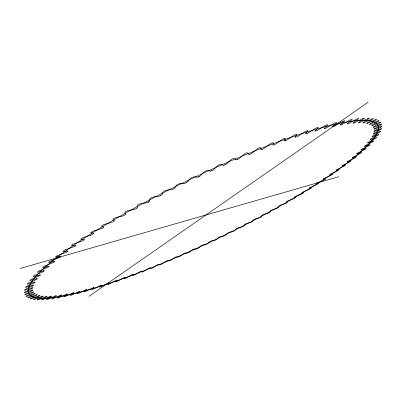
<?xml version="1.0" encoding="UTF-8"?>
<svg xmlns="http://www.w3.org/2000/svg" width="402" height="402" viewBox="0 0 402 402"><rect width="100%" height="100%" fill="white"/><g stroke="black" fill="none" stroke-linecap="round" stroke-linejoin="round"><path stroke-width="0.6" d="M253.315 220.125C252.546 223.251 247.325 222.633 245.823 223.839M162.132 194.367C162.398 190.166 167.654 189.754 171.031 189.829A2.196 0.447 -25.5 0 0 173.041 189.196L173.458 188.96M260.918 149.474C261.742 144.052 253.933 151.755 252.35 152.881M150.338 267.737C150.489 270.641 155.775 265.084 157.855 264.536M244.702 224.587C243.944 227.06 240.818 227.271 238.632 227.693M174.92 187.88C175.93 184.005 180.352 182.799 183.955 183.423M272.868 144.906C275.486 138.916 265.998 146.966 264.571 148.057A2.171 0.432 -26.7 0 1 262.466 149.253L262.441 149.237M141.775 271.094C140.956 274.466 147.76 267.923 150.152 267.687M235.989 229.029C234.944 231.326 232.17 231.874 229.864 232.095M187.885 181.513C189.427 178.051 193.312 175.915 196.995 177.161M284.36 140.715C288.46 134.183 277.913 142.464 276.39 143.599A2.161 0.427 -26.8 0 1 274.244 144.78L274.179 144.78M133.343 274.29L132.836 275.531L135.022 274.737L140.871 271.26M227.205 233.411C225.954 235.547 223.422 236.421 221.04 236.431M295.329 136.936L297.038 134.092L294.174 135.067L287.731 139.529A2.151 0.422 -27 0 1 285.556 140.69L285.596 140.655M125.062 277.32L124.213 278.752L126.369 277.963L132.615 274.375M218.321 237.778C217.105 239.502 214.578 240.964 212.166 240.692M116.952 280.179L115.766 281.757L118.339 280.752M209.477 241.969C207.929 243.743 205.718 245.346 203.261 244.878M364.498 146.253L364.513 146.238A1.729 0.266 -27.3 0 1 366.021 145.273M315.495 130.645L318.364 127.369L315.826 128.112L308.746 132.645M226.984 163.534C229.155 161.624 233.421 155.996 235.944 159.679M109.037 282.847L107.515 284.581L109.575 283.887L116.841 280.043M347.187 161.649L355.403 157.604L356.725 156.544L352.318 157.745M352.207 157.584L360.483 153.428L361.689 152.398L357.202 153.735A1.688 0.256 -27.2 0 1 356.85 153.835M200.573 246.119C198.92 247.692 196.794 249.732 194.352 248.969M324.59 128.153L327.992 124.695L325.635 125.323L318.314 129.846A2.111 0.402 -27.3 0 1 316.143 130.901L315.907 130.941M329.771 174.443L337.675 170.795L339.293 169.659L336.072 170.237M323.258 178.87L331.027 175.362L332.735 174.207L329.911 174.594M316.434 183.357L316.922 183.01M101.344 285.314L99.475 287.199L101.48 286.561L108.957 282.686M309.329 187.885L315.279 185.267M301.957 192.452L308.6 189.633M79.968 291.339L76.928 293.751L78.717 293.279L86.752 289.37M73.486 292.857L70.023 295.455L71.732 295.048L79.551 291.229M191.664 250.185C189.945 251.521 187.845 254.044 185.488 252.974M86.787 289.571L84.154 291.797L86.023 291.269L93.882 287.36M294.344 197.04L296.219 195.985L300.987 194.302M286.52 201.633L288.395 200.593L292.249 199.297M93.917 287.566L91.681 289.611L93.621 289.023L101.289 285.129M270.285 210.829L270.963 210.392M278.496 206.231L280.475 205.156L285.209 203.633L287.299 202.437L286.45 201.819M261.928 215.397L262.682 214.924M244.823 224.437L245.677 223.914M253.441 219.934L254.21 219.452M54.124 261.983L54.139 261.973A2.065 0.382 -23.9 0 1 52.139 263.039L43.898 266.32L42.481 267.566L48.33 266.35M218.462 237.622L219.492 237.019M227.321 233.291L228.281 232.718M236.115 228.889L237.009 228.351M209.563 241.883L210.683 241.235M200.638 246.059L201.809 245.391M191.699 250.15L193.045 249.396M53.913 261.546L48.431 262.496L50.064 261.164L58.29 258.009A2.085 0.387 -24 0 0 60.385 256.968L60.531 256.813M341.991 165.629L349.886 161.9L351.318 160.81L347.313 161.795M336.208 169.88L343.971 166.302L345.499 165.187L341.891 165.966M75.365 245.903L75.239 245.989M89.063 296.309L368.222 102.153M162.187 263.797L166.528 260.953M161.961 263.948L159.458 265.044L159.011 264.27M363.569 122.329L369.373 118.278L368.222 118.228L360.463 122.228A1.995 0.352 -27.6 0 1 358.614 122.962M83.691 240.22L83.671 240.235A2.131 0.412 -24.3 0 1 81.45 241.27L73.586 243.878L71.33 245.421L75.46 245.361M316.816 183.076L324.057 179.995L325.841 178.825L323.354 179.031M370.378 123.66L376.659 119.585L375.92 119.334L368.353 123.027A1.955 0.337 -27.6 0 1 366.795 123.625M102.806 227.999L102.827 227.984A2.156 0.427 -24.5 0 1 100.555 228.974L93.189 231.105L90.561 232.758L93.596 233.341M118.645 280.571L124.927 277.209M293.435 198.879L295.475 197.683L294.304 197.221M342.795 124.087L350.544 119.736L352.308 119.459L347.529 123.313A2.04 0.367 -27.5 0 0 347.077 123.726M125.705 214.286A2.176 0.437 -24.8 0 1 124.836 214.98L124.449 215.176A2.176 0.437 -24.8 0 1 122.188 216.09M375.081 130.484L381.88 126.575L381.9 125.982L375.076 128.931A1.864 0.307 -27.6 0 1 373.996 129.313M271.104 210.311C273.084 208.904 280.068 208.598 278.405 206.412M136.318 208.502L136.042 208.653A2.181 0.437 -25 0 1 133.806 209.522M262.807 214.854C264.993 213.341 270.712 213.789 270.189 211M148.112 202.085L148.373 201.95M148.036 202.131L148.062 202.116A2.186 0.442 -25.1 0 1 145.866 202.93M148.011 202.141L148.318 201.975M254.441 219.331C256.767 217.844 261.32 218.708 261.828 215.588M160.594 195.518L160.383 195.628M237.044 228.331L238.567 227.703M31.843 290.852L24.864 294.415L25.085 294.907L32.376 292.184A1.874 0.307 -23.8 0 1 33.612 291.822M366.056 145.233L372.82 141.805L373.639 140.906L368.202 142.841A1.749 0.271 -27.4 0 1 367.609 143.022M228.522 232.597L229.758 232.11M183.935 183.433A2.196 0.447 -25.6 0 0 185.87 182.86L186.302 182.624M362.539 148.82L369.222 145.514L370.177 144.564L365.051 146.298A1.729 0.266 -27.3 0 1 364.539 146.449M219.753 236.894L220.904 236.446M210.924 241.12L212.005 240.713M198.92 176.599L199.246 176.443A2.196 0.447 -25.8 0 0 200.965 175.297C202.844 172.302 206.477 169.131 210.065 171.091M198.809 176.649L199.136 176.498M32.25 286.058L24.768 289.671L24.612 290.355L31.773 287.897M49.612 296.666L42.657 299.802L41.496 299.847L46.562 296.751A1.759 0.271 -24 0 0 47.104 296.385M201.98 245.31L203.085 244.888M211.879 170.609L212.206 170.458A2.196 0.447 -26 0 0 214.025 169.292C216.13 166.835 219.829 162.463 223.08 165.247M212.095 170.508L211.769 170.659A2.196 0.447 -26 0 1 210.125 171.126M193.121 249.366L194.171 248.974M184.126 253.381C182.257 253.823 179.357 258.31 176.584 256.838M225.095 164.709L224.688 164.885M184.367 253.275L185.257 252.958M41.547 296.505L34.376 299.56L33.497 299.435L39.245 296.143A1.804 0.286 -23.9 0 0 39.959 295.676M175.403 257.185L176.388 256.828M175.383 257.19C173.639 257.496 170.106 262.235 167.775 260.627M237.507 159.363L237.401 159.408A2.186 0.442 -26.4 0 1 236.059 159.77M38.336 295.937L31.095 298.932L30.366 298.721L36.441 295.344A1.829 0.291 -23.9 0 0 37.255 294.817M237.426 159.398L237.773 159.252M237.612 159.318L237.823 159.232A2.186 0.442 -26.4 0 0 239.813 158.046C241.657 156.715 247.677 149.614 248.587 154.408M166.659 260.898L167.569 260.576M250.004 154.182L250.32 154.056A2.181 0.437 -26.5 0 0 252.366 152.876M158.076 264.451L158.81 264.204M46.803 267.737L38.592 271.134L37.391 272.29L43.567 270.822M315.615 185.136L318.65 183.493L316.49 183.523M262.139 149.358L262.39 149.258M140.956 271.224L141.605 271.023M308.922 189.513L311.173 188.196L309.344 188.061M273.983 144.851L273.883 144.886A2.161 0.427 -26.8 0 1 272.953 145.112M31.718 290.224L24.477 292.822L24.437 292.234L31.683 288.641A1.92 0.322 -23.8 0 0 32.934 287.887M132.474 274.425L133.188 274.199M301.299 194.186L303.44 192.93L301.942 192.628M285.244 140.775L285.505 140.685M293.138 198.985L292.545 199.191M32.572 285.209L25.527 287.505L25.884 286.726L33.577 283.114A1.965 0.337 -23.8 0 0 35.08 282.244M296.349 136.981L296.369 136.971A2.141 0.417 -27.1 0 0 298.55 135.871L305.319 131.364L308.027 130.504L305.726 133.575A2.126 0.407 -27.2 0 0 305.6 133.72M306.404 133.76L306.61 133.695A2.126 0.407 -27.2 0 0 308.756 132.64M36.471 278.732L29.778 280.651L30.552 279.681L38.582 276.134A2.005 0.357 -23.8 0 0 40.351 275.134M90.676 235.205L83.023 237.592L80.571 239.195L84.169 239.456A2.131 0.412 -24.3 0 1 84.319 239.451M20.1 268.511L338.821 176.714M325.097 128.454L324.826 128.524M79.686 291.194L79.923 291.148M340.253 124.851A2.06 0.377 -27.5 0 1 340.615 124.494L344.991 120.741L343.022 121.138L335.368 125.565A2.075 0.387 -27.4 0 1 333.268 126.529L333.328 126.484M73.214 292.716L73.43 292.676M73.144 292.731L65.094 296.565L63.481 296.902L67.119 294.304A1.678 0.251 -24.3 0 0 67.385 294.108M122.203 216.08C120.374 216.542 108.877 218.477 114.394 220.628M67.049 293.993L67.049 293.993A1.678 0.251 -24.3 0 0 65.32 294.646L58.833 297.807L57.32 298.078L61.32 295.344A1.698 0.256 -24.2 0 0 61.647 295.113M133.821 209.512C131.846 210.105 121.58 210.899 125.665 214.1M60.305 256.436L55.235 257.099L57.079 255.692L65.24 252.692A2.1 0.397 -24.1 0 0 67.39 251.652M61.431 294.967L61.395 294.973A1.698 0.256 -24.2 0 0 59.647 295.606L52.984 298.771L51.582 298.967L55.938 296.108A1.719 0.261 -24.1 0 0 56.335 295.827M145.886 202.92C143.474 203.543 134.977 203.492 137.424 207.522M67.496 251.029L62.873 251.401L64.928 249.918L72.973 247.099A2.116 0.402 -24.2 0 0 75.174 246.069M56.039 295.696L56.089 295.686A1.719 0.261 -24.1 0 0 54.396 296.284L47.582 299.44L46.295 299.56L51.009 296.581A1.739 0.266 -24.1 0 0 51.476 296.259M103.686 227.05C96.696 225.854 109.279 223.015 111.098 222.577A2.166 0.432 -24.6 0 0 113.359 221.658M149.604 200.93C148.851 196.603 155.283 196.709 158.313 196.347A2.191 0.447 -25.3 0 0 160.403 195.643M332.992 126.59A2.075 0.387 -27.4 0 1 332.735 126.605M332.675 126.404A2.075 0.387 -27.4 0 1 332.962 126.107L336.876 122.484L334.71 122.997L327.198 127.484A2.095 0.392 -27.4 0 1 325.057 128.499M340.494 125.047A2.06 0.377 -27.5 0 1 340.313 125.047M342.8 124.087A2.06 0.377 -27.5 0 1 340.74 124.997M347.248 123.932A2.04 0.367 -27.5 0 1 347.132 123.927M347.469 123.901A2.04 0.367 -27.5 0 0 349.469 123.047L357.257 118.796L358.815 118.625L353.654 122.57A2.02 0.362 -27.6 0 0 353.127 123.032M353.232 123.238A2.02 0.362 -27.6 0 1 353.167 123.233M353.428 123.223A2.02 0.362 -27.6 0 0 355.358 122.434L363.152 118.294L364.503 118.238L359.001 122.248A2 0.352 -27.6 0 0 358.398 122.756M363.101 123.097A1.975 0.342 -27.6 0 0 364.795 122.434L372.478 118.58L373.418 118.736L367.358 122.806A1.955 0.337 -27.6 0 0 366.589 123.409M362.931 122.891A1.975 0.342 -27.6 0 1 363.604 122.334M369.528 124.298A1.93 0.327 -27.6 0 1 370.368 123.66M369.704 124.53A1.93 0.327 -27.6 0 0 371.141 123.992L378.563 120.469L379.106 120.816L372.644 124.871A1.909 0.322 -27.6 0 0 371.734 125.575M371.865 125.791A1.909 0.322 -27.6 0 0 373.177 125.313L380.428 121.972L380.779 122.404L374.167 126.429A1.884 0.312 -27.6 0 0 373.162 127.148M373.297 127.394A1.884 0.312 -27.6 0 0 374.483 126.967L381.533 123.816L381.694 124.329L374.971 128.303A1.864 0.307 -27.6 0 0 373.885 129.087M374.006 131.534A1.839 0.296 -27.5 0 0 374.976 131.208L381.553 128.444L381.362 129.112L374.513 132.946A1.819 0.291 -27.5 0 0 373.267 133.801M373.91 131.303A1.839 0.296 -27.5 0 1 375.071 130.509M373.342 134.037A1.819 0.291 -27.5 0 0 374.207 133.75L380.528 131.193L380.166 131.926L373.302 135.675A1.794 0.281 -27.5 0 0 371.986 136.529M372.036 136.796A1.794 0.281 -27.5 0 0 372.805 136.554L378.845 134.198L378.322 134.992L371.468 138.645A1.774 0.276 -27.4 0 0 370.086 139.524M370.121 139.801A1.774 0.276 -27.4 0 0 370.79 139.594L376.538 137.444L375.865 138.293L369.046 141.836A1.749 0.271 -27.4 0 0 367.584 142.75M360.941 150.062A1.708 0.261 -27.2 0 0 361.363 149.941L366.182 148.403L365.096 149.393L358.514 152.569A1.688 0.256 -27.2 0 0 356.926 153.499M360.926 149.8A1.708 0.261 -27.2 0 1 362.493 148.861M356.72 153.69A1.688 0.256 -27.2 0 1 356.775 153.629M67.25 293.932A1.678 0.251 -24.3 0 1 67.355 293.922M61.556 294.922A1.698 0.256 -24.2 0 1 61.622 294.922M49.667 296.661A1.739 0.266 -24.1 0 1 51.34 296.068M46.903 296.189A1.759 0.271 -24 0 0 45.315 296.741L38.245 299.847L37.215 299.807L42.627 296.611A1.784 0.281 -24 0 0 43.255 296.194M41.587 296.505A1.784 0.281 -24 0 1 43.104 295.993M38.371 295.942A1.804 0.286 -23.9 0 1 39.823 295.47M37.13 294.606A1.829 0.291 -23.9 0 0 35.743 295.043L28.426 297.957L27.859 297.651L34.255 294.199A1.849 0.301 -23.9 0 0 35.17 293.621M35.054 293.4A1.849 0.301 -23.9 0 0 33.743 293.797L26.416 296.616L26.014 296.219L32.708 292.706A1.874 0.307 -23.8 0 0 33.728 292.073M32.974 290.164A1.894 0.317 -23.8 0 1 31.848 290.852M31.728 290.244A1.894 0.317 -23.8 0 1 32.884 289.922M31.778 287.922A1.92 0.322 -23.8 0 1 32.848 287.646M33.627 285.249A1.94 0.332 -23.8 0 1 32.255 286.063M32.567 285.239A1.94 0.332 -23.8 0 1 33.557 284.998M35.019 281.983A1.965 0.337 -23.8 0 0 34.115 282.184L27.241 284.269L27.803 283.395L35.683 279.807A1.985 0.347 -23.8 0 0 37.326 278.857M36.481 278.727A1.985 0.347 -23.8 0 1 37.296 278.556M40.346 274.812A2.005 0.357 -23.8 0 0 39.622 274.948L33.16 276.656L34.145 275.591L42.285 272.109A2.025 0.362 -23.8 0 0 44.145 271.089M44.346 270.873A2.03 0.362 -23.8 0 1 44.295 270.943M43.577 270.812A2.03 0.362 -23.8 0 1 44.21 270.712M48.753 266.702A2.045 0.372 -23.9 0 1 46.803 267.742M49.014 266.436A2.045 0.372 -23.9 0 1 48.928 266.546M48.346 266.34A2.045 0.372 -23.9 0 1 48.893 266.265M54.506 261.662A2.065 0.382 -23.9 0 1 54.37 261.818M53.928 261.536A2.065 0.382 -23.9 0 1 54.391 261.486M60.813 256.571A2.085 0.387 -24 0 1 60.617 256.788M60.32 256.426A2.085 0.387 -24 0 1 60.692 256.396M67.913 251.195A2.1 0.397 -24.1 0 1 67.652 251.461M67.511 251.019A2.1 0.397 -24.1 0 1 67.807 251.009M75.797 245.542A2.116 0.402 -24.2 0 1 75.455 245.873M75.475 245.351A2.116 0.402 -24.2 0 1 75.692 245.351M84.435 239.647A2.131 0.412 -24.3 0 1 84.008 240.044M92.932 234.215A2.146 0.417 -24.4 0 1 90.661 235.215M93.792 233.537A2.146 0.417 -24.4 0 1 93.264 234.004M103.822 227.251A2.156 0.427 -24.5 0 1 103.193 227.788M114.48 220.824A2.166 0.432 -24.6 0 1 113.736 221.432M137.439 207.683A2.181 0.437 -25 0 1 136.439 208.462M149.599 201.07A2.186 0.442 -25.1 0 1 148.464 201.925M162.117 194.467A2.191 0.447 -25.3 0 1 160.84 195.412M174.92 187.93A2.196 0.447 -25.5 0 1 173.488 188.97M187.905 181.503A2.196 0.447 -25.7 0 1 186.322 182.639M198.804 176.674A2.196 0.447 -25.8 0 1 196.99 177.176M224.643 164.931A2.191 0.442 -26.2 0 1 223.17 165.312M227.004 163.529A2.191 0.442 -26.2 0 1 225.09 164.735M249.868 154.262A2.181 0.437 -26.5 0 1 248.707 154.539M262.049 149.418A2.171 0.432 -26.7 0 1 261.029 149.639M285.174 140.826A2.151 0.422 -26.9 0 1 284.41 140.966M295.983 137.127A2.141 0.417 -27.1 0 1 295.344 137.233M295.259 137.022A2.141 0.417 -27.1 0 1 295.309 136.941M306.213 133.846A2.126 0.407 -27.2 0 1 305.686 133.921M315.821 130.992A2.111 0.402 -27.3 0 1 315.394 131.042M315.314 130.841A2.111 0.402 -27.3 0 1 315.475 130.65M324.756 128.575A2.095 0.392 -27.4 0 1 324.424 128.605M324.349 128.404A2.095 0.392 -27.4 0 1 324.57 128.158M117.846 280.43A193.679 32.582 -25.7 0 0 378.352 127.439A193.679 32.582 -25.7 0 0 113.65 219.959A193.679 32.582 -25.7 0 0 117.846 280.43"/></g></svg>
